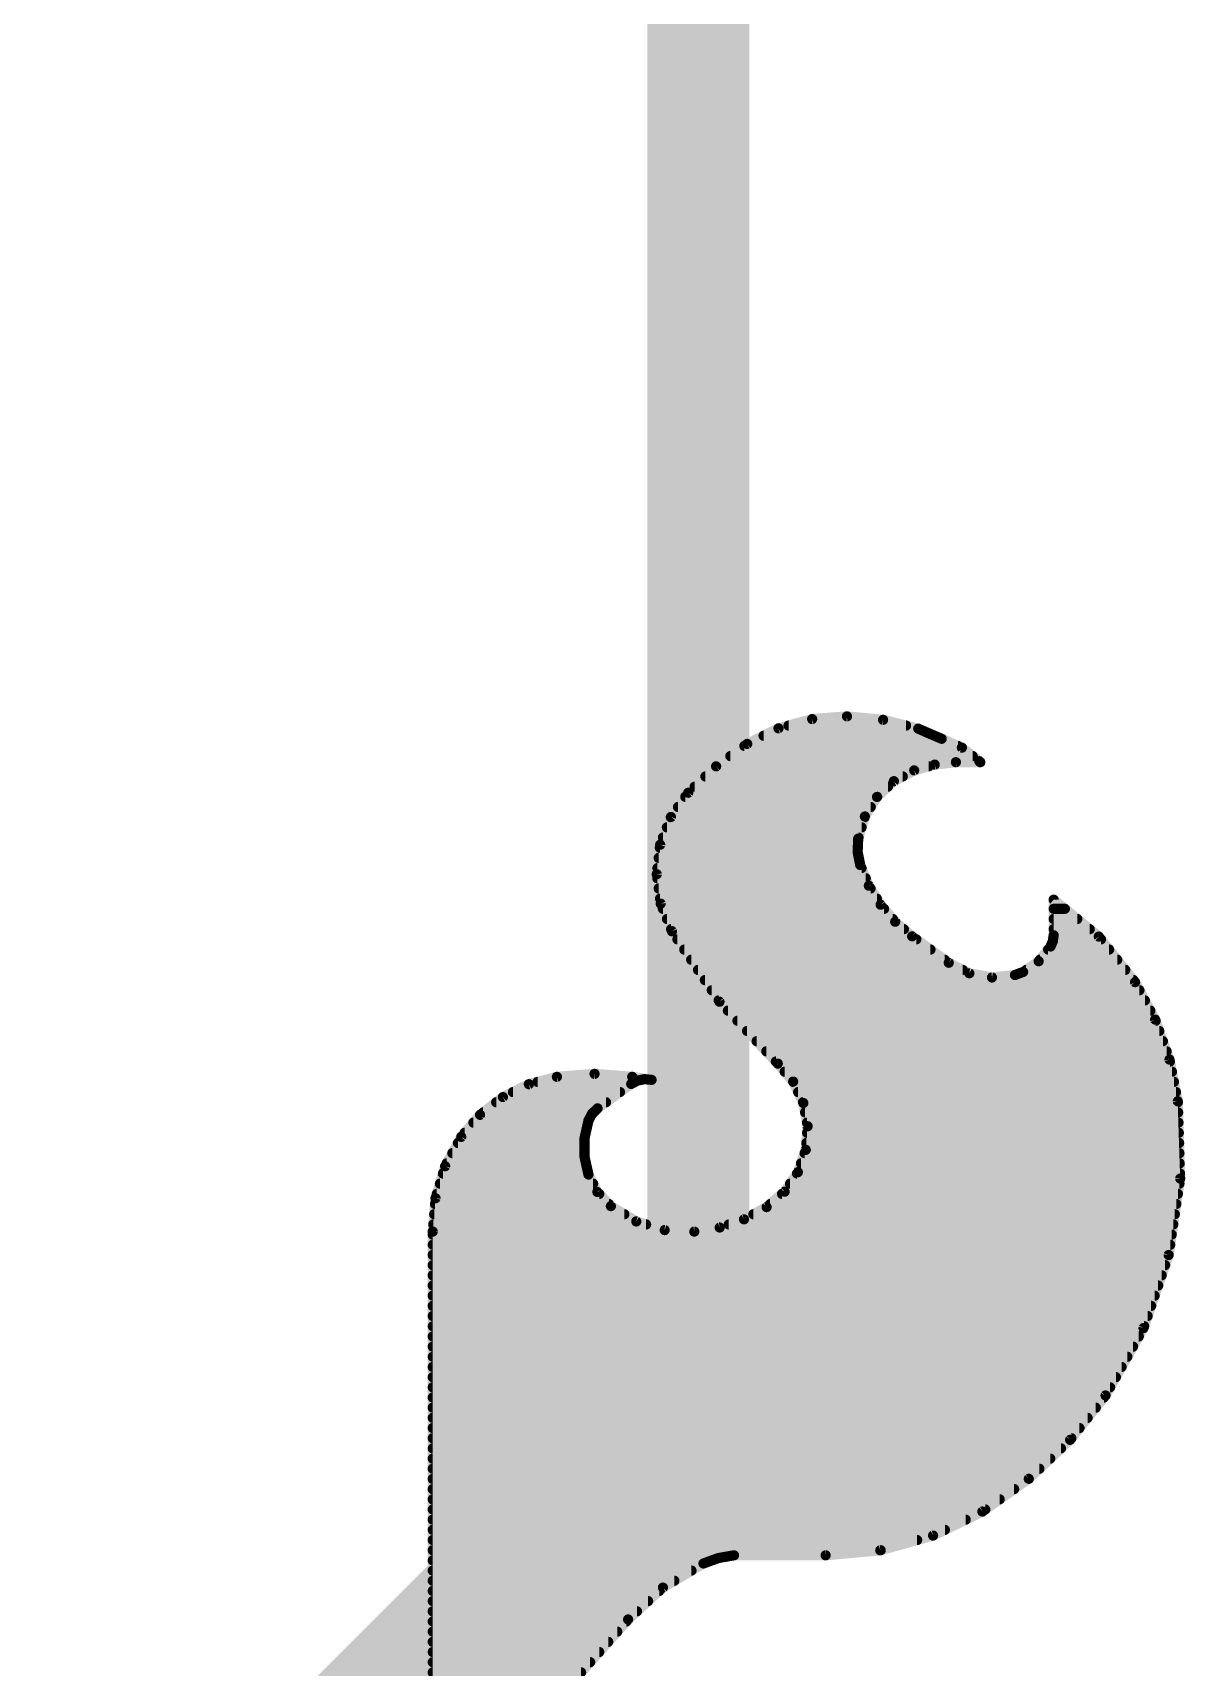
# Model space of a CAD drawing. Extents: x -19.1 to 53.5, y -15.6 to 59.8.
# Drawn here: x 23.104 to 25.98, y 22.746 to 26.824 of the extents above; entities that cross this region are included whole.
import ezdxf

# ---------------------------------------------------------------- set-up
doc = ezdxf.new("R2010")
doc.units = 0
doc.layers.add('16', color=132, linetype='CONTINUOUS')
doc.layers.add('21', color=41, linetype='CONTINUOUS')

msp = doc.modelspace()

# ---------------------------------------------------------------- linework, layer by layer
at = {"layer": '16', "const_width": 0.254}
for points in [[(24.765, 23.495), (24.765, 31.623)], [(22.86, 21.59), (24.765, 23.495)]]:
    msp.add_lwpolyline(points, dxfattribs=at)
at = {"layer": '16', "const_width": 0.127}
for points in [[(24.8099, 23.4501, 1), (24.7201, 23.5399)], [(24.7015, 23.495, 1), (24.8285, 23.495)]]:
    msp.add_lwpolyline(points, format="xyb", dxfattribs=at)
at = {"layer": '21', "const_width": 0.0254}
for points in [[(25.0489, 25.1115), (24.9649, 25.0883)], [(25.1358, 25.1181), (25.0489, 25.1115)], [(25.2259, 25.1096), (25.1358, 25.1181)], [(25.3136, 25.0876), (25.2259, 25.1096)], [(24.9649, 25.0883), (24.8869, 25.0495)], [(24.9277, 25.0698), (25.3543, 25.0698)], [(24.9899, 25.0952), (25.2832, 25.0952)], [(25.3365, 25.0774), (25.3136, 25.0876)], [(25.3721, 25.0622), (25.3365, 25.0774)], [(24.8869, 25.0495), (24.8092, 24.9935)], [(24.8798, 25.0444), (25.4127, 25.0444)], [(25.4225, 25.0401), (25.3721, 25.0622)], [(25.466, 25.0063), (25.4225, 25.0401)], [(24.8092, 24.9935), (24.7396, 24.9276)], [(24.8094, 24.9936), (25.3396, 24.9936)], [(24.8446, 25.019), (25.4497, 25.019)], [(25.3035, 24.9834), (25.3547, 24.9979)], [(25.3547, 24.9979), (25.4076, 25.0038)], [(25.4076, 25.0038), (25.4686, 25.0038)], [(25.4685, 25.0038), (25.466, 25.0063)], [(25.4686, 25.0038), (25.4685, 25.0038)], [(24.7825, 24.9682), (25.2749, 24.9682)], [(25.2107, 24.9172), (25.2527, 24.9564)], [(25.2527, 24.9564), (25.3035, 24.9834)], [(24.7396, 24.9276), (24.6965, 24.8672)], [(24.7323, 24.9174), (25.211, 24.9174)], [(24.7557, 24.9428), (25.2382, 24.9428)], [(25.1804, 24.8683), (25.2107, 24.9172)], [(24.6965, 24.8672), (24.6697, 24.798)], [(24.6962, 24.8666), (25.1799, 24.8666)], [(24.7142, 24.892), (25.1951, 24.892)], [(25.1638, 24.8133), (25.1804, 24.8683)], [(24.6864, 24.8412), (25.1722, 24.8412)], [(24.6697, 24.798), (24.6611, 24.7243)], [(24.6688, 24.7904), (25.1628, 24.7904)], [(24.6766, 24.8158), (25.1646, 24.8158)], [(25.1624, 24.7799), (25.1638, 24.8133)], [(24.6659, 24.765), (25.1654, 24.765)], [(25.1689, 24.7472), (25.1624, 24.7799)], [(25.1904, 24.6957), (25.1689, 24.7472)], [(24.6611, 24.7243), (24.671, 24.6508)], [(24.6624, 24.7142), (25.1827, 24.7142)], [(24.6629, 24.7396), (25.1721, 24.7396)], [(24.6659, 24.6888), (25.1946, 24.6888)], [(24.6693, 24.6634), (25.2103, 24.6634)], [(25.2197, 24.6482), (25.1904, 24.6957)], [(25.7641, 24.5688), (25.6515, 24.6609)], [(25.6515, 24.6609), (25.6515, 24.572)], [(24.671, 24.6508), (24.699, 24.5821)], [(24.6763, 24.638), (25.2284, 24.638)], [(25.256, 24.6058), (25.2197, 24.6482)], [(25.6515, 24.638), (25.6795, 24.638)], [(24.6866, 24.6126), (25.2502, 24.6126)], [(24.6969, 24.5872), (25.2777, 24.5872)], [(24.699, 24.5821), (24.8176, 24.4063)], [(25.2984, 24.5694), (25.256, 24.6058)], [(25.6515, 24.6126), (25.7106, 24.6126)], [(25.6515, 24.5872), (25.7416, 24.5872)], [(24.7127, 24.5618), (25.3089, 24.5618)], [(25.3898, 24.5034), (25.2984, 24.5694)], [(25.6438, 24.544), (25.6141, 24.5073)], [(25.6495, 24.5575), (25.6438, 24.544)], [(25.6515, 24.572), (25.6495, 24.5575)], [(25.6501, 24.5618), (25.7697, 24.5618)], [(25.8547, 24.4551), (25.7641, 24.5688)], [(24.7298, 24.5364), (25.3441, 24.5364)], [(24.747, 24.511), (25.3793, 24.511)], [(25.4411, 24.4772), (25.3898, 24.5034)], [(25.6141, 24.5073), (25.5753, 24.4805)], [(25.6171, 24.511), (25.8102, 24.511)], [(25.6377, 24.5364), (25.7899, 24.5364)], [(24.7641, 24.4856), (25.4246, 24.4856)], [(24.7812, 24.4602), (25.8506, 24.4602)], [(25.4977, 24.4668), (25.4411, 24.4772)], [(25.5549, 24.4729), (25.4977, 24.4668)], [(25.5753, 24.4805), (25.5549, 24.4729)], [(25.5827, 24.4856), (25.8304, 24.4856)], [(24.7984, 24.4348), (25.8656, 24.4348)], [(25.9048, 24.3617), (25.8547, 24.4551)], [(24.8155, 24.4094), (25.8792, 24.4094)], [(24.8176, 24.4063), (24.9631, 24.2519)], [(24.8386, 24.384), (25.8929, 24.384)], [(24.8625, 24.3586), (25.906, 24.3586)], [(25.9406, 24.2619), (25.9048, 24.3617)], [(24.8865, 24.3332), (25.9151, 24.3332)], [(24.9104, 24.3078), (25.9242, 24.3078)], [(24.9344, 24.2824), (25.9333, 24.2824)], [(24.9583, 24.257), (25.9416, 24.257)], [(25.9613, 24.1579), (25.9406, 24.2619)], [(24.4119, 24.2189), (24.342, 24.2005)], [(24.5059, 24.2263), (24.4119, 24.2189)], [(24.5999, 24.2189), (24.5059, 24.2263)], [(24.6482, 24.2113), (24.5999, 24.2189)], [(24.6131, 24.2095), (24.6305, 24.213)], [(24.6305, 24.213), (24.6482, 24.2113)], [(24.9631, 24.2519), (25.0014, 24.207)], [(24.9804, 24.2316), (25.9467, 24.2316)], [(24.342, 24.2005), (24.2772, 24.1684)], [(24.3022, 24.1808), (24.5694, 24.1808)], [(24.3637, 24.2062), (24.6069, 24.2062)], [(24.5135, 24.1402), (24.5974, 24.2011)], [(24.5974, 24.2011), (24.6131, 24.2095)], [(25.0014, 24.207), (25.0269, 24.1537)], [(25.0018, 24.2062), (25.9517, 24.2062)], [(25.0139, 24.1808), (25.9567, 24.1808)], [(24.2772, 24.1684), (24.2202, 24.124)], [(24.2279, 24.13), (24.503, 24.13)], [(24.2605, 24.1554), (24.5344, 24.1554)], [(24.4997, 24.1268), (24.5135, 24.1402)], [(25.026, 24.1554), (25.9614, 24.1554)], [(25.0269, 24.1537), (25.0376, 24.0956)], [(25.0312, 24.13), (25.9622, 24.13)], [(25.9673, 23.9651), (25.9613, 24.1579)], [(24.2202, 24.124), (24.1732, 24.069)], [(24.2036, 24.1046), (24.4896, 24.1046)], [(24.4808, 24.0652), (24.4907, 24.1097)], [(24.4907, 24.1097), (24.4997, 24.1268)], [(25.0376, 24.0956), (25.033, 24.0367)], [(25.036, 24.1046), (25.963, 24.1046)], [(24.1732, 24.069), (24.1331, 23.9958)], [(24.1649, 24.0538), (24.4808, 24.0538)], [(24.1819, 24.0792), (24.4839, 24.0792)], [(24.4808, 24.0196), (24.4808, 24.0652)], [(25.0344, 24.0538), (25.9646, 24.0538)], [(25.0364, 24.0792), (25.9638, 24.0792)], [(24.151, 24.0284), (24.4808, 24.0284)], [(24.4907, 23.9751), (24.4808, 24.0196)], [(25.033, 24.0367), (25.0134, 23.981)], [(25.0301, 24.0284), (25.9654, 24.0284)], [(24.1331, 23.9958), (24.1091, 23.9159)], [(24.1276, 23.9776), (24.4901, 23.9776)], [(24.137, 24.003), (24.4845, 24.003)], [(24.5129, 23.9317), (24.4907, 23.9751)], [(25.0134, 23.981), (24.98, 23.9323)], [(25.0111, 23.9776), (25.9669, 23.9776)], [(25.0212, 24.003), (25.9661, 24.003)], [(24.1123, 23.9268), (24.5176, 23.9268)], [(24.12, 23.9522), (24.5024, 23.9522)], [(24.5466, 23.8963), (24.5129, 23.9317)], [(24.98, 23.9323), (24.9352, 23.8938)], [(24.9737, 23.9268), (25.9615, 23.9268)], [(24.9937, 23.9522), (25.9654, 23.9522)], [(25.9385, 23.7744), (25.9673, 23.9651)], [(24.1091, 23.9159), (24.1021, 23.8328)], [(24.1078, 23.9014), (24.5417, 23.9014)], [(24.61, 23.8581), (24.5466, 23.8963)], [(24.9352, 23.8938), (24.8788, 23.8634)], [(24.9441, 23.9014), (25.9577, 23.9014)], [(24.1036, 23.8506), (24.6345, 23.8506)], [(24.1057, 23.876), (24.5803, 23.876)], [(24.6808, 23.8365), (24.61, 23.8581)], [(24.8788, 23.8634), (24.8181, 23.8429)], [(24.8409, 23.8506), (25.95, 23.8506)], [(24.9022, 23.876), (25.9539, 23.876)], [(24.1021, 23.8328), (24.1021, 22.3164)], [(24.1021, 23.8252), (25.9462, 23.8252)], [(24.7548, 23.8328), (24.6808, 23.8365)], [(24.8181, 23.8429), (24.7548, 23.8328)], [(24.1021, 23.7998), (25.9423, 23.7998)], [(24.1021, 23.7744), (25.9385, 23.7744)], [(25.8757, 23.592), (25.9385, 23.7744)], [(24.1021, 23.749), (25.9297, 23.749)], [(24.1021, 23.7236), (25.921, 23.7236)], [(24.1021, 23.6982), (25.9123, 23.6982)], [(24.1021, 23.6728), (25.9035, 23.6728)], [(24.1021, 23.6474), (25.8948, 23.6474)], [(24.1021, 23.622), (25.886, 23.622)], [(24.1021, 23.5966), (25.8773, 23.5966)], [(24.1021, 23.5712), (25.864, 23.5712)], [(25.781, 23.4239), (25.8757, 23.592)], [(24.1021, 23.5458), (25.8497, 23.5458)], [(24.1021, 23.5204), (25.8354, 23.5204)], [(24.1021, 23.495), (25.821, 23.495)], [(24.1021, 23.4696), (25.8067, 23.4696)], [(24.1021, 23.4442), (25.7924, 23.4442)], [(24.1021, 23.4188), (25.7769, 23.4188)], [(25.6926, 23.3132), (25.781, 23.4239)], [(24.1021, 23.3934), (25.7566, 23.3934)], [(24.1021, 23.368), (25.7363, 23.368)], [(24.1021, 23.3426), (25.716, 23.3426)], [(24.1021, 23.3172), (25.6957, 23.3172)], [(24.1021, 23.2918), (25.6698, 23.2918)], [(25.5894, 23.216), (25.6926, 23.3132)], [(24.1021, 23.2664), (25.6429, 23.2664)], [(24.1021, 23.241), (25.6159, 23.241)], [(24.1021, 23.2156), (25.5888, 23.2156)], [(25.4737, 23.1343), (25.5894, 23.216)], [(24.1021, 23.1902), (25.5529, 23.1902)], [(24.1021, 23.1648), (25.5169, 23.1648)], [(24.1021, 23.1394), (25.4809, 23.1394)], [(24.1021, 23.114), (25.4321, 23.114)], [(25.3507, 23.0743), (25.4737, 23.1343)], [(24.1021, 23.0886), (25.38, 23.0886)], [(25.2188, 23.0375), (25.3507, 23.0743)], [(24.1021, 23.0632), (25.3109, 23.0632)], [(24.1021, 23.0378), (25.2199, 23.0378)], [(25.0825, 23.0251), (25.2188, 23.0375)], [(24.1021, 23.0124), (24.7987, 23.0124)], [(24.6765, 22.9446), (24.7777, 23.0048)], [(24.7777, 23.0048), (24.8149, 23.0183)], [(24.8149, 23.0183), (24.8539, 23.0251)], [(24.8539, 23.0251), (25.0825, 23.0251)], [(24.1021, 22.987), (24.7478, 22.987)], [(24.1021, 22.9616), (24.705, 22.9616)], [(24.1021, 22.9362), (24.6673, 22.9362)], [(24.1021, 22.9108), (24.6396, 22.9108)], [(24.5897, 22.8651), (24.6765, 22.9446)], [(24.1021, 22.8854), (24.6119, 22.8854)], [(24.1021, 22.3164), (24.5897, 22.8651)], [(24.1021, 22.86), (24.5852, 22.86)], [(24.1021, 22.8346), (24.5626, 22.8346)], [(24.1021, 22.8092), (24.54, 22.8092)], [(24.1021, 22.7838), (24.5175, 22.7838)], [(24.1021, 22.7584), (24.4949, 22.7584)], [(24.1021, 22.733), (24.4723, 22.733)]]:
    msp.add_lwpolyline(points, dxfattribs=at)
at = {"layer": '21', "const_width": 0.0127}
for points in [[(25.0484, 25.1178, 1), (25.0494, 25.1051)], [(25.0506, 25.1054, 1), (25.0472, 25.1176)], [(25.1364, 25.1244, 1), (25.1352, 25.1118)], [(25.1363, 25.1118, 1), (25.1353, 25.1244)], [(25.2274, 25.1157, 1), (25.2243, 25.1034)], [(25.2252, 25.1032, 1), (25.2265, 25.1159)], [(24.9277, 25.0762, 1), (24.9277, 25.0634)], [(24.9632, 25.0944, 1), (24.9666, 25.0822)], [(24.9677, 25.0826, 1), (24.9621, 25.094)], [(24.9899, 25.1016, 1), (24.9899, 25.0889)], [(25.2832, 25.0889, 1), (25.2832, 25.1016)], [(25.3162, 25.0934, 1), (25.311, 25.0818)], [(25.3121, 25.0814, 1), (25.3151, 25.0938)], [(25.339, 25.0832, 1), (25.334, 25.0716)], [(25.3339, 25.0716, 1), (25.3391, 25.0832)], [(25.3543, 25.0634, 1), (25.3543, 25.0762)], [(24.8798, 25.0508, 1), (24.8798, 25.038)], [(24.8841, 25.0552, 1), (24.8897, 25.0438)], [(24.8906, 25.0443, 1), (24.8832, 25.0547)], [(25.3746, 25.068, 1), (25.3696, 25.0564)], [(25.3696, 25.0564, 1), (25.3746, 25.068)], [(25.4127, 25.038, 1), (25.4127, 25.0508)], [(25.4264, 25.0451, 1), (25.4186, 25.0351)], [(25.42, 25.0343, 1), (25.4251, 25.0459)], [(24.8055, 24.9986, 1), (24.8129, 24.9883)], [(24.8094, 25, 1), (24.8094, 24.9872)], [(24.8136, 24.9888, 1), (24.8048, 24.9981)], [(24.8446, 25.0254, 1), (24.8446, 25.0127)], [(25.3396, 24.9872, 1), (25.3396, 25)], [(25.354, 25.0042, 1), (25.3554, 24.9916)], [(25.3564, 24.9918, 1), (25.353, 25.004)], [(25.4076, 25.0102, 1), (25.4076, 24.9975)], [(25.4083, 24.9975, 1), (25.4069, 25.0101)], [(25.4497, 25.0127, 1), (25.4497, 25.0254)], [(25.4705, 25.0108, 1), (25.4615, 25.0018)], [(25.4621, 25.0013, 1), (25.4699, 25.0113)], [(25.4685, 25.0102, 1), (25.4685, 24.9975)], [(25.464, 24.9993, 1), (25.473, 25.0083)], [(25.4686, 24.9975, 1), (25.4686, 25.0102)], [(25.4686, 24.9975, 1), (25.4686, 25.0102)], [(24.7825, 24.9746, 1), (24.7825, 24.9618)], [(25.2498, 24.962, 1), (25.2557, 24.9508)], [(25.2571, 24.9518, 1), (25.2484, 24.9611)], [(25.2749, 24.9618, 1), (25.2749, 24.9746)], [(25.3018, 24.9895, 1), (25.3052, 24.9773)], [(25.3065, 24.9778, 1), (25.3005, 24.989)], [(24.7323, 24.9238, 1), (24.7323, 24.911)], [(24.7352, 24.9322, 1), (24.744, 24.923)], [(24.7448, 24.9239, 1), (24.7344, 24.9313)], [(24.7557, 24.9492, 1), (24.7557, 24.9365)], [(25.2064, 24.9218, 1), (25.2151, 24.9125)], [(25.2161, 24.9138, 1), (25.2054, 24.9205)], [(25.211, 24.911, 1), (25.211, 24.9238)], [(25.2382, 24.9365, 1), (25.2382, 24.9492)], [(24.6962, 24.873, 1), (24.6962, 24.8603)], [(24.6913, 24.8709, 1), (24.7016, 24.8635)], [(24.7024, 24.8649, 1), (24.6905, 24.8695)], [(24.7142, 24.8984, 1), (24.7142, 24.8856)], [(25.175, 24.8717, 1), (25.1858, 24.865)], [(25.1865, 24.8665, 1), (25.1743, 24.8702)], [(25.1799, 24.8603, 1), (25.1799, 24.873)], [(25.1951, 24.8856, 1), (25.1951, 24.8984)], [(24.6864, 24.8476, 1), (24.6864, 24.8348)], [(25.1722, 24.8348, 1), (25.1722, 24.8476)], [(24.6688, 24.7968, 1), (24.6688, 24.7841)], [(24.676, 24.7973, 1), (24.6634, 24.7988)], [(24.6638, 24.8003, 1), (24.6757, 24.7957)], [(24.6766, 24.8222, 1), (24.6766, 24.8094)], [(25.1577, 24.8151, 1), (25.1699, 24.8115)], [(25.1701, 24.813, 1), (25.1575, 24.8136)], [(25.1628, 24.7841, 1), (25.1628, 24.7968)], [(25.1646, 24.8094, 1), (25.1646, 24.8222)], [(24.6659, 24.7714, 1), (24.6659, 24.7586)], [(25.156, 24.7802, 1), (25.1687, 24.7797)], [(25.1686, 24.7812, 1), (25.1562, 24.7787)], [(25.1748, 24.7496, 1), (25.163, 24.7448)], [(25.1627, 24.746, 1), (25.1751, 24.7484)], [(25.1654, 24.7586, 1), (25.1654, 24.7714)], [(24.6674, 24.7252, 1), (24.6548, 24.7235)], [(24.6548, 24.7251, 1), (24.6674, 24.7236)], [(24.6624, 24.7206, 1), (24.6624, 24.7079)], [(24.6629, 24.746, 1), (24.6629, 24.7333)], [(25.1721, 24.7333, 1), (25.1721, 24.746)], [(25.1827, 24.7079, 1), (25.1827, 24.7206)], [(24.6659, 24.6952, 1), (24.6659, 24.6824)], [(24.6693, 24.6698, 1), (24.6693, 24.6571)], [(25.1958, 24.699, 1), (25.185, 24.6924)], [(25.1845, 24.6932, 1), (25.1962, 24.6981)], [(25.1946, 24.6824, 1), (25.1946, 24.6952)], [(25.2103, 24.6571, 1), (25.2103, 24.6698)], [(25.6555, 24.6658, 1), (25.6475, 24.656)], [(25.6579, 24.6609, 1), (25.6452, 24.6609)], [(24.6647, 24.65, 1), (24.6773, 24.6517)], [(24.6769, 24.6532, 1), (24.6652, 24.6484)], [(24.6763, 24.6444, 1), (24.6763, 24.6317)], [(25.2245, 24.6523, 1), (25.2149, 24.6441)], [(25.2143, 24.6449, 1), (25.2251, 24.6515)], [(25.2284, 24.6317, 1), (25.2284, 24.6444)], [(25.6515, 24.6444, 1), (25.6515, 24.6317)], [(25.6795, 24.6317, 1), (25.6795, 24.6444)], [(24.6866, 24.619, 1), (24.6866, 24.6062)], [(24.6969, 24.5936, 1), (24.6969, 24.5809)], [(24.7043, 24.5857, 1), (24.6937, 24.5785)], [(25.2602, 24.6106, 1), (25.2519, 24.601)], [(25.2502, 24.6062, 1), (25.2502, 24.619)], [(25.2512, 24.6017, 1), (25.2609, 24.6099)], [(25.2777, 24.5809, 1), (25.2777, 24.5936)], [(25.6515, 24.619, 1), (25.6515, 24.6062)], [(25.6515, 24.5936, 1), (25.6515, 24.5809)], [(25.7106, 24.6062, 1), (25.7106, 24.619)], [(25.7416, 24.5809, 1), (25.7416, 24.5936)], [(24.6931, 24.5797, 1), (24.7049, 24.5845)], [(24.7127, 24.5682, 1), (24.7127, 24.5555)], [(25.3021, 24.5745, 1), (25.2947, 24.5643)], [(25.2943, 24.5646, 1), (25.3025, 24.5742)], [(25.3089, 24.5555, 1), (25.3089, 24.5682)], [(25.638, 24.5465, 1), (25.6496, 24.5415)], [(25.6487, 24.54, 1), (25.6389, 24.548)], [(25.6432, 24.5583, 1), (25.6558, 24.5566)], [(25.6554, 24.555, 1), (25.6437, 24.56)], [(25.6501, 24.5682, 1), (25.6501, 24.5555)], [(25.6578, 24.5711, 1), (25.6452, 24.5729)], [(25.6452, 24.572, 1), (25.6579, 24.572)], [(25.769, 24.5728, 1), (25.7591, 24.5649)], [(25.76, 24.5639, 1), (25.7681, 24.5737)], [(25.7697, 24.5555, 1), (25.7697, 24.5682)], [(24.7298, 24.5428, 1), (24.7298, 24.53)], [(24.747, 24.5174, 1), (24.747, 24.5047)], [(25.3441, 24.53, 1), (25.3441, 24.5428)], [(25.3793, 24.5047, 1), (25.3793, 24.5174)], [(25.3927, 24.5091, 1), (25.3869, 24.4977)], [(25.3861, 24.4983, 1), (25.3935, 24.5085)], [(25.6092, 24.5113, 1), (25.6191, 24.5033)], [(25.6177, 24.5021, 1), (25.6105, 24.5125)], [(25.6171, 24.5174, 1), (25.6171, 24.5047)], [(25.6377, 24.5428, 1), (25.6377, 24.53)], [(25.7899, 24.53, 1), (25.7899, 24.5428)], [(25.8102, 24.5047, 1), (25.8102, 24.5174)], [(24.7641, 24.492, 1), (24.7641, 24.4793)], [(24.7812, 24.4666, 1), (24.7812, 24.4538)], [(25.4246, 24.4793, 1), (25.4246, 24.492)], [(25.4422, 24.4835, 1), (25.4399, 24.471)], [(25.4382, 24.4716, 1), (25.444, 24.4829)], [(25.497, 24.4731, 1), (25.4983, 24.4604)], [(25.4965, 24.4605, 1), (25.4988, 24.473)], [(25.5527, 24.4789, 1), (25.5571, 24.4669)], [(25.5556, 24.4666, 1), (25.5542, 24.4792)], [(25.5717, 24.4857, 1), (25.5789, 24.4753)], [(25.5775, 24.4745, 1), (25.5731, 24.4865)], [(25.5827, 24.492, 1), (25.5827, 24.4793)], [(25.8304, 24.4793, 1), (25.8304, 24.492)], [(25.8506, 24.4538, 1), (25.8506, 24.4666)], [(24.7984, 24.4412, 1), (24.7984, 24.4285)], [(25.8603, 24.4581, 1), (25.8491, 24.4521)], [(25.8497, 24.4511, 1), (25.8597, 24.4591)], [(25.8656, 24.4285, 1), (25.8656, 24.4412)], [(24.8155, 24.4158, 1), (24.8155, 24.4031)], [(24.8222, 24.4106, 1), (24.813, 24.4019)], [(24.8124, 24.4027, 1), (24.8229, 24.4098)], [(24.8386, 24.3904, 1), (24.8386, 24.3776)], [(25.8792, 24.4031, 1), (25.8792, 24.4158)], [(25.8929, 24.3776, 1), (25.8929, 24.3904)], [(24.8625, 24.365, 1), (24.8625, 24.3523)], [(25.9108, 24.3638, 1), (25.8989, 24.3595)], [(25.8992, 24.3587, 1), (25.9104, 24.3647)], [(25.906, 24.3523, 1), (25.906, 24.365)], [(24.8865, 24.3396, 1), (24.8865, 24.3269)], [(24.9104, 24.3142, 1), (24.9104, 24.3014)], [(25.9151, 24.3269, 1), (25.9151, 24.3396)], [(25.9242, 24.3014, 1), (25.9242, 24.3142)], [(24.9344, 24.2888, 1), (24.9344, 24.2761)], [(24.9583, 24.2634, 1), (24.9583, 24.2507)], [(25.9333, 24.2761, 1), (25.9333, 24.2888)], [(25.9469, 24.2631, 1), (25.9344, 24.2606)], [(25.9347, 24.2597, 1), (25.9466, 24.264)], [(25.9416, 24.2507, 1), (25.9416, 24.2634)], [(24.4114, 24.2252, 1), (24.4124, 24.2126)], [(24.4135, 24.2128, 1), (24.4103, 24.225)], [(24.5064, 24.2326, 1), (24.5054, 24.2199)], [(24.5064, 24.2199, 1), (24.5054, 24.2326)], [(24.6009, 24.2252, 1), (24.5989, 24.2126)], [(24.5994, 24.2126, 1), (24.6004, 24.2252)], [(24.6311, 24.2193, 1), (24.6299, 24.2067)], [(24.6318, 24.2068, 1), (24.6292, 24.2192)], [(24.9679, 24.256, 1), (24.9583, 24.2478)], [(24.9585, 24.2475, 1), (24.9677, 24.2563)], [(24.9804, 24.238, 1), (24.9804, 24.2252)], [(25.9467, 24.2252, 1), (25.9467, 24.238)], [(24.3022, 24.1872, 1), (24.3022, 24.1745)], [(24.3404, 24.2066, 1), (24.3436, 24.1943)], [(24.3448, 24.1948, 1), (24.3392, 24.2062)], [(24.3637, 24.2126, 1), (24.3637, 24.1999)], [(24.5694, 24.1745, 1), (24.5694, 24.1872)], [(24.5944, 24.2067, 1), (24.6004, 24.1955)], [(24.6011, 24.196, 1), (24.5937, 24.2062)], [(24.6118, 24.2157, 1), (24.6143, 24.2033)], [(24.6069, 24.1999, 1), (24.6069, 24.2126)], [(24.6161, 24.2039, 1), (24.6101, 24.2151)], [(24.6472, 24.205, 1), (24.6492, 24.2176)], [(24.6476, 24.205, 1), (24.6488, 24.2176)], [(25.0072, 24.2097, 1), (24.9957, 24.2042)], [(25.0018, 24.2126, 1), (25.0018, 24.1999)], [(24.9966, 24.2028, 1), (25.0063, 24.2111)], [(25.0139, 24.1872, 1), (25.0139, 24.1745)], [(25.9517, 24.1999, 1), (25.9517, 24.2126)], [(25.9567, 24.1745, 1), (25.9567, 24.1872)], [(24.2279, 24.1364, 1), (24.2279, 24.1237)], [(24.2605, 24.1618, 1), (24.2605, 24.149)], [(24.2744, 24.1741, 1), (24.28, 24.1627)], [(24.2811, 24.1634, 1), (24.2733, 24.1734)], [(24.503, 24.1237, 1), (24.503, 24.1364)], [(24.5098, 24.1453, 1), (24.5172, 24.1351)], [(24.5179, 24.1357, 1), (24.5091, 24.1447)], [(24.5344, 24.149, 1), (24.5344, 24.1618)], [(25.026, 24.1618, 1), (25.026, 24.149)], [(25.0331, 24.1548, 1), (25.0206, 24.1525)], [(25.0211, 24.1509, 1), (25.0326, 24.1564)], [(25.0312, 24.1364, 1), (25.0312, 24.1237)], [(25.9676, 24.1581, 1), (25.955, 24.1577)], [(25.9551, 24.1567, 1), (25.9675, 24.1591)], [(25.9614, 24.149, 1), (25.9614, 24.1618)], [(25.9622, 24.1237, 1), (25.9622, 24.1364)], [(24.2036, 24.111, 1), (24.2036, 24.0983)], [(24.2163, 24.129, 1), (24.2241, 24.119)], [(24.225, 24.1199, 1), (24.2153, 24.1281)], [(24.4851, 24.1127, 1), (24.4963, 24.1067)], [(24.4969, 24.1083, 1), (24.4845, 24.1111)], [(24.4896, 24.0983, 1), (24.4896, 24.111)], [(24.4953, 24.1313, 1), (24.5041, 24.1222)], [(24.5053, 24.1238, 1), (24.4941, 24.1297)], [(25.036, 24.111, 1), (25.036, 24.0983)], [(25.044, 24.0951, 1), (25.0313, 24.0961)], [(25.0314, 24.0944, 1), (25.0439, 24.0967)], [(25.963, 24.0983, 1), (25.963, 24.111)], [(24.1649, 24.0602, 1), (24.1649, 24.0475)], [(24.1684, 24.0731, 1), (24.178, 24.0649)], [(24.1788, 24.0659, 1), (24.1676, 24.0721)], [(24.1819, 24.0856, 1), (24.1819, 24.0728)], [(24.4871, 24.0652, 1), (24.4744, 24.0652)], [(24.4746, 24.0666, 1), (24.487, 24.0638)], [(24.4808, 24.0475, 1), (24.4808, 24.0602)], [(24.4839, 24.0728, 1), (24.4839, 24.0856)], [(25.0344, 24.0602, 1), (25.0344, 24.0475)], [(25.0364, 24.0856, 1), (25.0364, 24.0728)], [(25.9638, 24.0728, 1), (25.9638, 24.0856)], [(25.9646, 24.0475, 1), (25.9646, 24.0602)], [(24.151, 24.0348, 1), (24.151, 24.0221)], [(24.4744, 24.0196, 1), (24.4871, 24.0196)], [(24.487, 24.021, 1), (24.4746, 24.0182)], [(24.4808, 24.0221, 1), (24.4808, 24.0348)], [(25.0301, 24.0348, 1), (25.0301, 24.0221)], [(25.0267, 24.0372, 1), (25.0394, 24.0362)], [(25.039, 24.0346, 1), (25.0271, 24.0388)], [(25.9654, 24.0221, 1), (25.9654, 24.0348)], [(24.1276, 23.984, 1), (24.1276, 23.9713)], [(24.1275, 23.9989, 1), (24.1387, 23.9928)], [(24.1392, 23.994, 1), (24.127, 23.9977)], [(24.137, 24.0094, 1), (24.137, 23.9966)], [(24.4964, 23.978, 1), (24.485, 23.9722)], [(24.4845, 23.9966, 1), (24.4845, 24.0094)], [(24.4845, 23.9737, 1), (24.4969, 23.9765)], [(24.4901, 23.9713, 1), (24.4901, 23.984)], [(25.0111, 23.984, 1), (25.0111, 23.9713)], [(25.0074, 23.9831, 1), (25.0194, 23.9789)], [(25.0186, 23.9774, 1), (25.0082, 23.9846)], [(25.0212, 24.0094, 1), (25.0212, 23.9966)], [(25.9661, 23.9966, 1), (25.9661, 24.0094)], [(25.9669, 23.9713, 1), (25.9669, 23.984)], [(24.1123, 23.9332, 1), (24.1123, 23.9204)], [(24.12, 23.9586, 1), (24.12, 23.9459)], [(24.5024, 23.9459, 1), (24.5024, 23.9586)], [(24.5175, 23.936, 1), (24.5083, 23.9273)], [(24.5073, 23.9288, 1), (24.5186, 23.9345)], [(24.5176, 23.9204, 1), (24.5176, 23.9332)], [(24.9737, 23.9332, 1), (24.9737, 23.9204)], [(24.9748, 23.9358, 1), (24.9853, 23.9287)], [(24.9842, 23.9274, 1), (24.9759, 23.9371)], [(24.9937, 23.9586, 1), (24.9937, 23.9459)], [(25.961, 23.9649, 1), (25.9737, 23.9653)], [(25.9736, 23.9641, 1), (25.9611, 23.966)], [(25.9615, 23.9204, 1), (25.9615, 23.9332)], [(25.9654, 23.9459, 1), (25.9654, 23.9586)], [(24.1078, 23.9078, 1), (24.1078, 23.8951)], [(24.1154, 23.9154, 1), (24.1027, 23.9165)], [(24.103, 23.9178, 1), (24.1151, 23.9141)], [(24.5499, 23.9017, 1), (24.5433, 23.8909)], [(24.5417, 23.8951, 1), (24.5417, 23.9078)], [(24.542, 23.8919, 1), (24.5512, 23.9007)], [(24.9311, 23.8986, 1), (24.9393, 23.889)], [(24.9382, 23.8882, 1), (24.9322, 23.8994)], [(24.9441, 23.9078, 1), (24.9441, 23.8951)], [(25.9577, 23.8951, 1), (25.9577, 23.9078)], [(24.1036, 23.857, 1), (24.1036, 23.8442)], [(24.1057, 23.8824, 1), (24.1057, 23.8697)], [(24.5803, 23.8697, 1), (24.5803, 23.8824)], [(24.6119, 23.8642, 1), (24.6082, 23.852)], [(24.6067, 23.8526, 1), (24.6133, 23.8635)], [(24.6345, 23.8442, 1), (24.6345, 23.857)], [(24.8409, 23.857, 1), (24.8409, 23.8442)], [(24.8758, 23.869, 1), (24.8818, 23.8578)], [(24.8808, 23.8574, 1), (24.8768, 23.8694)], [(24.9022, 23.8824, 1), (24.9022, 23.8697)], [(25.95, 23.8442, 1), (25.95, 23.857)], [(25.9539, 23.8697, 1), (25.9539, 23.8824)], [(24.1085, 23.8328, 1), (24.0957, 23.8328)], [(24.0958, 23.8333, 1), (24.1084, 23.8323)], [(24.1021, 23.8316, 1), (24.1021, 23.8189)], [(24.6812, 23.8428, 1), (24.6805, 23.8301)], [(24.679, 23.8304, 1), (24.6827, 23.8425)], [(24.7538, 23.8391, 1), (24.7558, 23.8265)], [(24.7545, 23.8265, 1), (24.7551, 23.8391)], [(24.8161, 23.8489, 1), (24.8201, 23.8369)], [(24.8191, 23.8366, 1), (24.8171, 23.8491)], [(25.9462, 23.8189, 1), (25.9462, 23.8316)], [(24.1021, 23.8062, 1), (24.1021, 23.7934)], [(24.1021, 23.7808, 1), (24.1021, 23.768)], [(25.9322, 23.7753, 1), (25.9448, 23.7734)], [(25.9445, 23.7723, 1), (25.9325, 23.7764)], [(25.9385, 23.768, 1), (25.9385, 23.7808)], [(25.9423, 23.7934, 1), (25.9423, 23.8062)], [(24.1021, 23.73, 1), (24.1021, 23.7172)], [(24.1021, 23.7554, 1), (24.1021, 23.7427)], [(25.921, 23.7172, 1), (25.921, 23.73)], [(25.9297, 23.7427, 1), (25.9297, 23.7554)], [(24.1021, 23.7046, 1), (24.1021, 23.6918)], [(25.9123, 23.6918, 1), (25.9123, 23.7046)], [(24.1021, 23.6538, 1), (24.1021, 23.641)], [(24.1021, 23.6792, 1), (24.1021, 23.6665)], [(25.8948, 23.641, 1), (25.8948, 23.6538)], [(25.9035, 23.6665, 1), (25.9035, 23.6792)], [(24.1021, 23.6284, 1), (24.1021, 23.6156)], [(25.886, 23.6156, 1), (25.886, 23.6284)], [(24.1021, 23.5776, 1), (24.1021, 23.5648)], [(24.1021, 23.603, 1), (24.1021, 23.5903)], [(25.864, 23.5648, 1), (25.864, 23.5776)], [(25.8697, 23.594, 1), (25.8817, 23.5899)], [(25.8812, 23.5889, 1), (25.8701, 23.5951)], [(25.8773, 23.5903, 1), (25.8773, 23.603)], [(24.1021, 23.5522, 1), (24.1021, 23.5394)], [(24.1021, 23.5268, 1), (24.1021, 23.5141)], [(25.8354, 23.5141, 1), (25.8354, 23.5268)], [(25.8497, 23.5394, 1), (25.8497, 23.5522)], [(24.1021, 23.5014, 1), (24.1021, 23.4886)], [(25.821, 23.4886, 1), (25.821, 23.5014)], [(24.1021, 23.476, 1), (24.1021, 23.4632)], [(24.1021, 23.4506, 1), (24.1021, 23.4379)], [(25.7924, 23.4379, 1), (25.7924, 23.4506)], [(25.8067, 23.4632, 1), (25.8067, 23.476)], [(24.1021, 23.4252, 1), (24.1021, 23.4124)], [(25.7755, 23.427, 1), (25.7865, 23.4208)], [(25.786, 23.4199, 1), (25.776, 23.4279)], [(25.7769, 23.4124, 1), (25.7769, 23.4252)], [(24.1021, 23.3998, 1), (24.1021, 23.387)], [(24.1021, 23.3744, 1), (24.1021, 23.3617)], [(25.7363, 23.3617, 1), (25.7363, 23.3744)], [(25.7566, 23.387, 1), (25.7566, 23.3998)], [(24.1021, 23.349, 1), (24.1021, 23.3362)], [(24.1021, 23.3236, 1), (24.1021, 23.3108)], [(25.6957, 23.3108, 1), (25.6957, 23.3236)], [(25.716, 23.3362, 1), (25.716, 23.349)], [(24.1021, 23.2982, 1), (24.1021, 23.2855)], [(25.6698, 23.2855, 1), (25.6698, 23.2982)], [(25.6876, 23.3172, 1), (25.6975, 23.3092)], [(25.6969, 23.3086, 1), (25.6882, 23.3178)], [(24.1021, 23.2728, 1), (24.1021, 23.26)], [(24.1021, 23.2474, 1), (24.1021, 23.2346)], [(25.6159, 23.2346, 1), (25.6159, 23.2474)], [(25.6429, 23.26, 1), (25.6429, 23.2728)], [(24.1021, 23.222, 1), (24.1021, 23.2093)], [(25.5851, 23.2207, 1), (25.5938, 23.2114)], [(25.5931, 23.2108, 1), (25.5858, 23.2212)], [(25.5888, 23.2093, 1), (25.5888, 23.222)], [(24.1021, 23.1966, 1), (24.1021, 23.1838)], [(24.1021, 23.1712, 1), (24.1021, 23.1584)], [(25.5169, 23.1584, 1), (25.5169, 23.1712)], [(25.5529, 23.1838, 1), (25.5529, 23.1966)], [(24.1021, 23.1204, 1), (24.1021, 23.1076)], [(24.1021, 23.1458, 1), (24.1021, 23.1331)], [(25.4321, 23.1076, 1), (25.4321, 23.1204)], [(25.47, 23.1395, 1), (25.4774, 23.1291)], [(25.4765, 23.1286, 1), (25.4709, 23.14)], [(25.4809, 23.1331, 1), (25.4809, 23.1458)], [(24.1021, 23.095, 1), (24.1021, 23.0822)], [(25.3479, 23.08, 1), (25.3534, 23.0686)], [(25.3524, 23.0682, 1), (25.349, 23.0804)], [(25.38, 23.0822, 1), (25.38, 23.095)], [(24.1021, 23.0442, 1), (24.1021, 23.0314)], [(24.1021, 23.0696, 1), (24.1021, 23.0569)], [(25.2171, 23.0436, 1), (25.2205, 23.0314)], [(25.2194, 23.0312, 1), (25.2182, 23.0438)], [(25.2199, 23.0314, 1), (25.2199, 23.0442)], [(25.3109, 23.0569, 1), (25.3109, 23.0696)], [(24.1021, 23.0188, 1), (24.1021, 23.006)], [(24.7755, 23.0108, 1), (24.7799, 22.9988)], [(24.7809, 22.9993, 1), (24.7745, 23.0103)], [(24.7987, 23.006, 1), (24.7987, 23.0188)], [(24.8138, 23.0245, 1), (24.816, 23.012)], [(24.8171, 23.0123, 1), (24.8128, 23.0242)], [(24.8539, 23.0315, 1), (24.8539, 23.0188)], [(24.855, 23.0188, 1), (24.8528, 23.0314)], [(25.0819, 23.0314, 1), (25.0831, 23.0188)], [(25.0825, 23.0188, 1), (25.0825, 23.0315)], [(24.1021, 22.968, 1), (24.1021, 22.9552)], [(24.1021, 22.9934, 1), (24.1021, 22.9807)], [(24.705, 22.9552, 1), (24.705, 22.968)], [(24.7478, 22.9807, 1), (24.7478, 22.9934)], [(24.1021, 22.9426, 1), (24.1021, 22.9298)], [(24.1021, 22.9172, 1), (24.1021, 22.9045)], [(24.6396, 22.9045, 1), (24.6396, 22.9172)], [(24.6673, 22.9298, 1), (24.6673, 22.9426)], [(24.6733, 22.9501, 1), (24.6798, 22.9392)], [(24.6808, 22.9399, 1), (24.6722, 22.9493)], [(24.1021, 22.8918, 1), (24.1021, 22.879)], [(24.6119, 22.879, 1), (24.6119, 22.8918)], [(24.1021, 22.8664, 1), (24.1021, 22.8536)], [(24.1021, 22.841, 1), (24.1021, 22.8283)], [(24.5626, 22.8283, 1), (24.5626, 22.841)], [(24.5854, 22.8698, 1), (24.594, 22.8604)], [(24.5944, 22.8609, 1), (24.585, 22.8693)], [(24.5852, 22.8536, 1), (24.5852, 22.8664)], [(24.1021, 22.8156, 1), (24.1021, 22.8028)], [(24.54, 22.8028, 1), (24.54, 22.8156)], [(24.1021, 22.7902, 1), (24.1021, 22.7774)], [(24.1021, 22.7648, 1), (24.1021, 22.7521)], [(24.4949, 22.7521, 1), (24.4949, 22.7648)], [(24.5175, 22.7774, 1), (24.5175, 22.7902)], [(24.1021, 22.7394, 1), (24.1021, 22.7266)], [(24.4723, 22.7266, 1), (24.4723, 22.7394)]]:
    msp.add_lwpolyline(points, format="xyb", dxfattribs=at)

doc.saveas('drawing.dxf')
